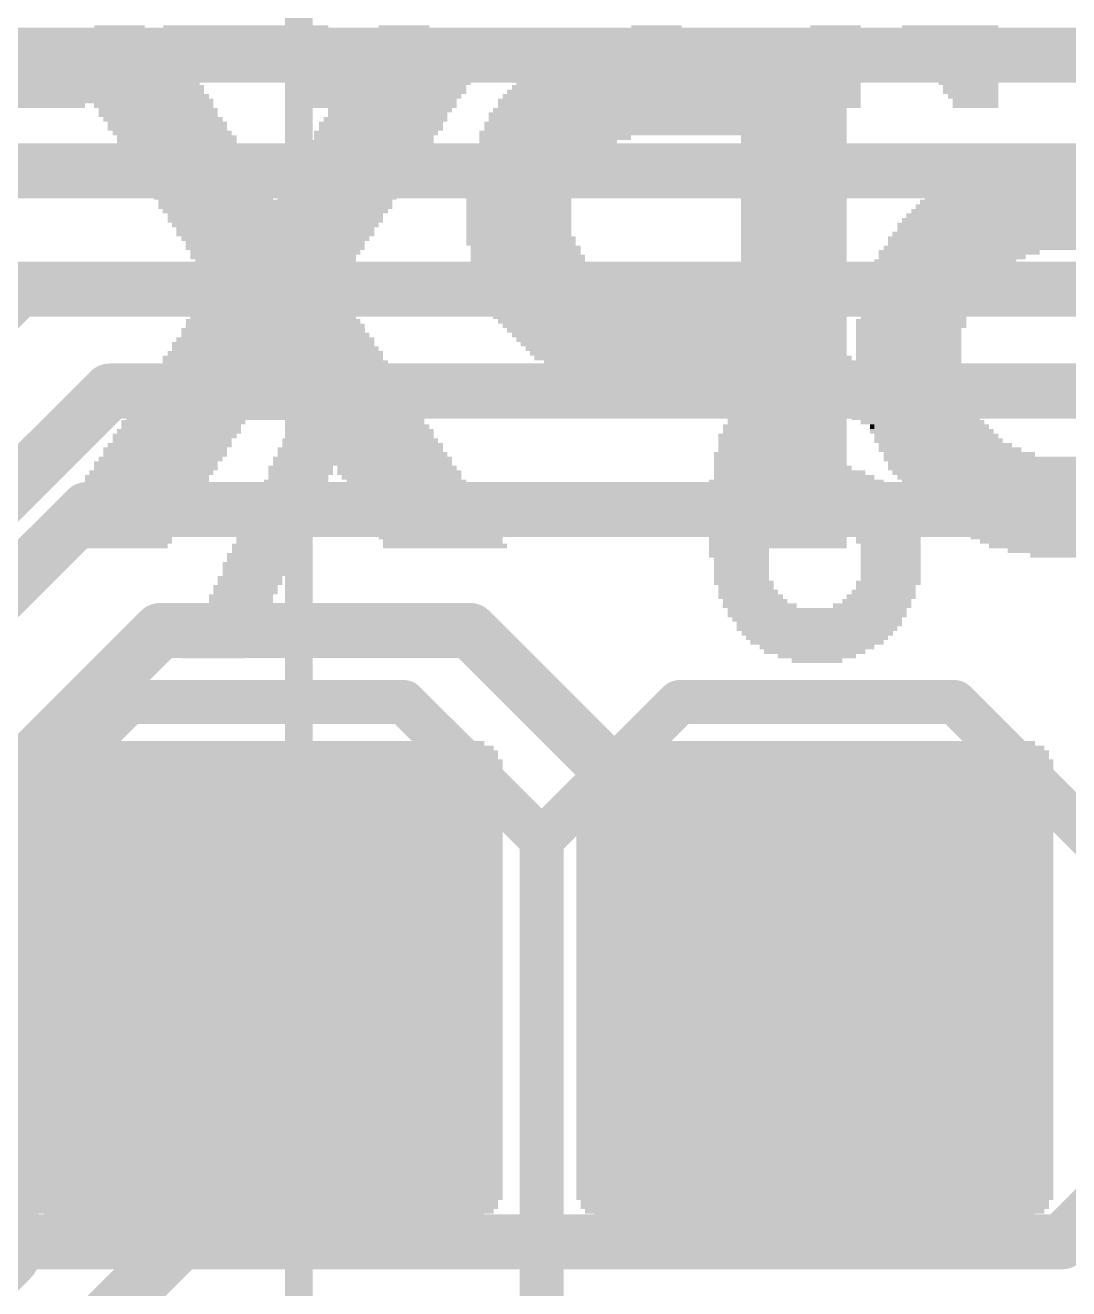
# Model space of a CAD drawing. Extents: x -0.1 to 50.9, y -0.1 to 23.
# Drawn here: x 15.4 to 20.21, y 11.26 to 17.09 of the extents above; entities that cross this region are included whole.
import ezdxf

# ---------------------------------------------------------------- set-up
doc = ezdxf.new("R2010")
doc.units = 0
for name, color, linetype in [('1', 12, 'CONTINUOUS'), ('16', 5, 'CONTINUOUS'), ('17', 110, 'CONTINUOUS'), ('200', 40, 'CONTINUOUS'), ('201', 6, 'CONTINUOUS'), ('21', 40, 'CONTINUOUS')]:
    doc.layers.add(name, color=color, linetype=linetype)

# ---------------------------------------------------------------- blocks, each defined once
blk = doc.blocks.new('ROUNDP')
at = {"const_width": 0.5}
blk.add_lwpolyline([(0, -0.25, 1), (0, 0.25, 1), (0, -0.25)], format="xyb", dxfattribs=at)
blk = doc.blocks.new('RECT')
blk.add_solid([(-0.5, -0.5), (0.5, -0.5), (-0.5, 0.5), (0.5, 0.5)])

msp = doc.modelspace()

# ---------------------------------------------------------------- linework, layer by layer
at = {"layer": '1', "const_width": 0.254}
for points in [[(14.986, 16.9545), (22.098, 16.9545)], [(15.1543, 16.4211), (22.3298, 16.4211)], [(10.287, 10.795), (15.367, 15.875)], [(15.367, 15.875), (22.549, 15.875)], [(15.7893, 15.4051), (10.0108, 9.6266)], [(22.8443, 15.4051), (15.7893, 15.4051)], [(20.1803, 11.4808), (21.3995, 12.7)], [(20.1803, 11.4808), (14.6685, 11.4808)]]:
    msp.add_lwpolyline(points, dxfattribs=at)
at = {"layer": '1', "const_width": 0.127}
for points in [[(15.367, 15.9385, 1), (15.367, 15.8115)], [(15.4119, 15.8301, 1), (15.3221, 15.9199)], [(15.7893, 15.4686, 1), (15.7893, 15.3416)], [(15.8342, 15.3602, 1), (15.7444, 15.45)], [(20.1803, 11.4173, 1), (20.1803, 11.5443)], [(20.1354, 11.5257, 1), (20.2252, 11.4359)]]:
    msp.add_lwpolyline(points, format="xyb", dxfattribs=at)
at = {"layer": '16', "const_width": 0.254}
for points in [[(14.4145, 13.589), (15.6845, 14.859)], [(15.6845, 14.859), (22.606, 14.859)], [(15.3353, 13.6143), (16.0212, 14.3002)], [(16.0212, 14.3002), (17.4498, 14.3002)], [(17.4498, 14.3002), (19.05, 12.7)], [(15.3353, 11.4047), (15.3353, 13.6143)], [(16.51, 11.8745), (16.51, 12.7)], [(16.51, 11.8745), (15.0495, 10.414)], [(15.3353, 11.4047), (14.097, 10.1665)]]:
    msp.add_lwpolyline(points, dxfattribs=at)
at = {"layer": '16', "const_width": 0.127}
for points in [[(15.6845, 14.9225, 1), (15.6845, 14.7955)], [(15.7294, 14.8141, 1), (15.6396, 14.9039)], [(16.0212, 14.3637, 1), (16.0212, 14.2367)], [(16.0661, 14.2553, 1), (15.9763, 14.3451)], [(17.4947, 14.3451, 1), (17.4049, 14.2553)], [(17.4498, 14.2367, 1), (17.4498, 14.3637)], [(15.2903, 13.6592, 1), (15.3802, 13.5694)], [(15.3987, 13.6143, 1), (15.2718, 13.6143)], [(16.5735, 12.7, 1), (16.4465, 12.7)], [(19.0051, 12.6551, 1), (19.0949, 12.7449)], [(16.5549, 11.8296, 1), (16.4651, 11.9194)], [(16.4465, 11.8745, 1), (16.5735, 11.8745)], [(15.3802, 11.3598, 1), (15.2903, 11.4496)], [(15.2718, 11.4047, 1), (15.3987, 11.4047)]]:
    msp.add_lwpolyline(points, format="xyb", dxfattribs=at)
at = {"layer": '21'}
for points, const_width in [([(16.66, 19.18), (16.66, 3.68)], 0.127), ([(15.24, 13.335), (15.875, 13.97)], 0.2032), ([(15.875, 13.97), (17.145, 13.97)], 0.2032), ([(17.145, 13.97), (17.78, 13.335)], 0.2032), ([(17.78, 13.335), (18.415, 13.97)], 0.2032), ([(18.415, 13.97), (19.685, 13.97)], 0.2032), ([(19.685, 13.97), (20.32, 13.335)], 0.2032), ([(17.78, 13.335), (17.78, 9.525)], 0.2032)]:
    msp.add_lwpolyline(points, dxfattribs=dict(at, const_width=const_width))
at = {"layer": '21', "const_width": 0.1016}
for points in [[(15.875, 14.0208, 1), (15.875, 13.9192)], [(15.9109, 13.9341, 1), (15.8391, 14.0059)], [(17.1809, 14.0059, 1), (17.1091, 13.9341)], [(17.145, 13.9192, 1), (17.145, 14.0208)], [(18.415, 14.0208, 1), (18.415, 13.9192)], [(18.4509, 13.9341, 1), (18.3791, 14.0059)], [(19.7209, 14.0059, 1), (19.6491, 13.9341)], [(19.685, 13.9192, 1), (19.685, 14.0208)], [(17.8308, 13.335, 1), (17.7292, 13.335)], [(17.7441, 13.3709, 1), (17.8159, 13.2991)], [(17.7441, 13.2991, 1), (17.8159, 13.3709)]]:
    msp.add_lwpolyline(points, format="xyb", dxfattribs=at)

# ---------------------------------------------------------------- block references
at = {"layer": '17', "xscale": 1.6764, "yscale": 1.6764}
for p in [(16.51, 12.7), (16.51, 12.7), (19.05, 12.7), (19.05, 12.7)]:
    msp.add_blockref('ROUNDP', p, dxfattribs=at)
at = {"layer": '200'}
for p, xscale, yscale in [((15.8331, 17.0815), 0.2311, 0.0213), ((16.416, 17.0815), 0.762, 0.0213), ((17.145, 17.0815), 0.2337, 0.0213), ((18.3096, 17.0815), 0.2311, 0.0213), ((19.1351, 17.0815), 0.2311, 0.0213), ((19.6634, 17.0815), 0.4445, 0.0213), ((15.8331, 17.0603), 0.2311, 0.0211), ((15.8331, 17.0392), 0.2311, 0.0211), ((15.8331, 17.018), 0.2311, 0.0213), ((16.4148, 17.018), 0.8052, 0.0213), ((16.416, 17.0603), 0.762, 0.0211), ((16.4262, 17.0392), 0.7823, 0.0211), ((17.145, 17.0603), 0.2337, 0.0211), ((17.145, 17.0392), 0.2337, 0.0211), ((17.145, 17.018), 0.2337, 0.0213), ((18.3096, 17.0603), 0.2311, 0.0211), ((18.3096, 17.0392), 0.2311, 0.0211), ((18.3096, 17.018), 0.2311, 0.0213), ((19.1351, 17.0603), 0.2311, 0.0211), ((19.1351, 17.0392), 0.2311, 0.0211), ((19.1351, 17.018), 0.2311, 0.0213), ((19.6748, 17.0603), 0.4216, 0.0211), ((19.685, 17.0392), 0.4013, 0.0211), ((19.685, 17.018), 0.4013, 0.0213), ((15.8115, 16.9545), 0.2743, 0.0213), ((15.8217, 16.9757), 0.254, 0.0211), ((15.8331, 16.9968), 0.2311, 0.0211), ((16.4148, 16.9545), 0.8458, 0.0213), ((16.4148, 16.9968), 0.8052, 0.0211), ((16.4249, 16.9757), 0.8255, 0.0211), ((17.145, 16.9968), 0.2337, 0.0211), ((17.145, 16.9757), 0.2337, 0.0211), ((17.145, 16.9545), 0.2337, 0.0213), ((18.3096, 16.9968), 0.2311, 0.0211), ((18.3096, 16.9757), 0.2311, 0.0211), ((18.3096, 16.9545), 0.2311, 0.0213), ((19.1351, 16.9968), 0.2311, 0.0211), ((19.1351, 16.9757), 0.2311, 0.0211), ((19.1351, 16.9545), 0.2311, 0.0213), ((19.6952, 16.9968), 0.381, 0.0211), ((19.7066, 16.9757), 0.3581, 0.0211), ((19.7066, 16.9545), 0.3581, 0.0213), ((15.5258, 16.9122), 0.8052, 0.0211), ((15.7899, 16.9333), 0.3175, 0.0211), ((16.1087, 16.9333), 0.2337, 0.0211), ((16.1087, 16.9122), 0.2337, 0.0211), ((16.7335, 16.9333), 0.254, 0.0211), ((16.7437, 16.9122), 0.2337, 0.0211), ((17.145, 16.9333), 0.2337, 0.0211), ((17.145, 16.9122), 0.2337, 0.0211), ((18.5534, 16.9122), 0.7188, 0.0211), ((18.3096, 16.9333), 0.2311, 0.0211), ((19.1351, 16.9333), 0.2311, 0.0211), ((19.1351, 16.9122), 0.2311, 0.0211), ((19.7168, 16.9333), 0.3378, 0.0211), ((19.7269, 16.9122), 0.3175, 0.0211), ((15.5156, 16.8698), 0.7849, 0.0211), ((15.5156, 16.8487), 0.7849, 0.0211), ((15.5258, 16.891), 0.8052, 0.0213), ((16.0871, 16.891), 0.2311, 0.0213), ((16.0871, 16.8698), 0.2311, 0.0211), ((16.0769, 16.8487), 0.2108, 0.0211), ((16.7538, 16.8698), 0.254, 0.0211), ((16.7437, 16.891), 0.2337, 0.0213), ((16.764, 16.8487), 0.2337, 0.0211), ((17.145, 16.891), 0.2337, 0.0213), ((17.145, 16.8698), 0.2337, 0.0211), ((17.145, 16.8487), 0.2337, 0.0211), ((18.5534, 16.891), 0.7188, 0.0213), ((18.5534, 16.8698), 0.7188, 0.0211), ((18.5534, 16.8487), 0.7188, 0.0211), ((19.1351, 16.891), 0.2311, 0.0213), ((19.1351, 16.8698), 0.2311, 0.0211), ((19.1351, 16.8487), 0.2311, 0.0211), ((19.7269, 16.891), 0.3175, 0.0213), ((19.7383, 16.8698), 0.2946, 0.0211), ((19.7485, 16.8487), 0.2743, 0.0211), ((15.494, 16.8063), 0.7417, 0.0211), ((15.4838, 16.7852), 0.7214, 0.0211), ((15.5042, 16.8275), 0.762, 0.0213), ((16.0553, 16.7852), 0.2134, 0.0211), ((16.0655, 16.8275), 0.2337, 0.0213), ((16.0655, 16.8063), 0.2337, 0.0211), ((16.764, 16.8275), 0.2337, 0.0213), ((16.7742, 16.8063), 0.254, 0.0211), ((16.7856, 16.7852), 0.2311, 0.0211), ((17.145, 16.8275), 0.2337, 0.0213), ((17.145, 16.8063), 0.2337, 0.0211), ((17.145, 16.7852), 0.2337, 0.0211), ((18.5534, 16.8275), 0.7188, 0.0213), ((18.5534, 16.8063), 0.7188, 0.0211), ((18.5534, 16.7852), 0.7188, 0.0211), ((19.1351, 16.8275), 0.2311, 0.0213), ((19.1351, 16.8063), 0.2311, 0.0211), ((19.1351, 16.7852), 0.2311, 0.0211), ((19.7485, 16.8275), 0.2743, 0.0213), ((19.7587, 16.8063), 0.254, 0.0211), ((19.7587, 16.7852), 0.254, 0.0211), ((15.4623, 16.764), 0.6782, 0.0213), ((15.4407, 16.7428), 0.635, 0.0211), ((15.3988, 16.7217), 0.5512, 0.0211), ((16.0236, 16.7217), 0.2311, 0.0211), ((16.0452, 16.764), 0.2337, 0.0213), ((16.0452, 16.7428), 0.2337, 0.0211), ((16.7856, 16.764), 0.2311, 0.0213), ((16.797, 16.7428), 0.254, 0.0211), ((16.8072, 16.7217), 0.2337, 0.0211), ((17.145, 16.764), 0.2337, 0.0213), ((17.145, 16.7428), 0.2337, 0.0211), ((17.145, 16.7217), 0.2337, 0.0211), ((18.5534, 16.764), 0.7188, 0.0213), ((18.5534, 16.7428), 0.7188, 0.0211), ((18.5534, 16.7217), 0.7188, 0.0211), ((19.1351, 16.764), 0.2311, 0.0213), ((19.1351, 16.7428), 0.2311, 0.0211), ((19.1351, 16.7217), 0.2311, 0.0211), ((19.7701, 16.764), 0.2311, 0.0213), ((19.7803, 16.7428), 0.2108, 0.0211), ((19.7803, 16.7217), 0.2108, 0.0211), ((19.0932, 15.5575), 0.2337, 0.0213), ((16.51, 15.5152), 0.8687, 0.0211), ((16.51, 15.494), 0.8687, 0.0213), ((19.0919, 15.494), 0.5715, 0.0213), ((19.0932, 15.5152), 0.4877, 0.0211), ((19.083, 15.5363), 0.381, 0.0211), ((16.51, 15.4728), 0.8687, 0.0211), ((16.51, 15.4517), 0.8687, 0.0211), ((19.1033, 15.4517), 0.6756, 0.0211), ((19.0932, 15.4728), 0.6147, 0.0211), ((16.51, 15.4305), 0.8687, 0.0213), ((16.51, 15.4093), 0.8687, 0.0211), ((16.51, 15.3882), 0.8687, 0.0211), ((19.0614, 15.3882), 0.7188, 0.0211), ((19.0716, 15.4093), 0.6985, 0.0211), ((19.0919, 15.4305), 0.6985, 0.0213), ((16.51, 15.367), 0.8687, 0.0213), ((16.51, 15.3458), 0.8687, 0.0211), ((16.51, 15.3247), 0.8687, 0.0211), ((19.0183, 15.3247), 0.7188, 0.0211), ((19.0398, 15.367), 0.7214, 0.0213), ((19.0284, 15.3458), 0.6985, 0.0211), ((16.4998, 15.2823), 0.8484, 0.0211), ((16.51, 15.3035), 0.8687, 0.0213), ((16.7754, 15.2612), 0.2972, 0.0211), ((18.829, 15.3035), 0.381, 0.0213), ((18.7973, 15.2823), 0.3175, 0.0211), ((18.7858, 15.2612), 0.2946, 0.0211), ((19.2621, 15.3035), 0.1905, 0.0213), ((19.2837, 15.2823), 0.1473, 0.0211), ((19.2938, 15.2612), 0.0864, 0.0211), ((16.7538, 15.2188), 0.2946, 0.0211), ((16.764, 15.24), 0.2743, 0.0213), ((18.7643, 15.24), 0.2972, 0.0213), ((18.7541, 15.2188), 0.2769, 0.0211), ((19.304, 15.24), 0.0203, 0.0213), ((16.7323, 15.1765), 0.2972, 0.0213), ((16.7221, 15.1553), 0.2769, 0.0211), ((16.7437, 15.1977), 0.2743, 0.0211), ((18.7439, 15.1977), 0.2972, 0.0211), ((18.7325, 15.1765), 0.2743, 0.0213), ((18.7325, 15.1553), 0.2743, 0.0211), ((16.6891, 15.0918), 0.2972, 0.0211), ((16.7119, 15.1342), 0.2972, 0.0211), ((16.7119, 15.113), 0.2972, 0.0213), ((18.7122, 15.113), 0.2743, 0.0213), ((18.7122, 15.0918), 0.2743, 0.0211), ((18.7223, 15.1342), 0.254, 0.0211), ((16.6687, 15.0495), 0.2972, 0.0213), ((16.6687, 15.0283), 0.2972, 0.0211), ((16.6891, 15.0707), 0.2972, 0.0211), ((18.702, 15.0495), 0.254, 0.0213), ((18.702, 15.0283), 0.254, 0.0211), ((18.7122, 15.0707), 0.2743, 0.0211), ((19.0932, 15.0283), 0.3607, 0.0211), ((19.1033, 15.0495), 0.2134, 0.0213), ((16.6484, 14.986), 0.2972, 0.0213), ((16.6586, 15.0072), 0.2769, 0.0211), ((18.9548, 14.986), 0.8052, 0.0213), ((18.702, 15.0072), 0.254, 0.0211), ((19.0919, 15.0072), 0.4445, 0.0211), ((16.6268, 14.9437), 0.2946, 0.0211), ((16.6167, 14.9225), 0.2743, 0.0213), ((16.637, 14.9648), 0.2743, 0.0211), ((18.9763, 14.9437), 0.8484, 0.0211), ((18.9649, 14.9648), 0.8255, 0.0211), ((18.9865, 14.9225), 0.8687, 0.0213), ((16.5849, 14.859), 0.2972, 0.0213), ((16.6053, 14.9013), 0.2972, 0.0211), ((16.6053, 14.8802), 0.2972, 0.0211), ((19.0081, 14.8802), 0.9119, 0.0211), ((19.0081, 14.859), 0.9119, 0.0213), ((18.9967, 14.9013), 0.889, 0.0211), ((16.5621, 14.8167), 0.2972, 0.0211), ((16.5621, 14.7955), 0.2972, 0.0213), ((16.5849, 14.8378), 0.2972, 0.0211), ((19.0183, 14.8378), 0.9322, 0.0211), ((18.7541, 14.8167), 0.4039, 0.0211), ((18.7325, 14.7955), 0.3607, 0.0213), ((19.304, 14.8167), 0.3607, 0.0211), ((19.3358, 14.7955), 0.3378, 0.0213), ((16.5418, 14.7743), 0.2972, 0.0211), ((16.5418, 14.7532), 0.2972, 0.0211), ((18.7223, 14.7743), 0.3404, 0.0211), ((18.7109, 14.7532), 0.3175, 0.0211), ((19.3459, 14.7743), 0.3175, 0.0211), ((19.3573, 14.7532), 0.2946, 0.0211), ((16.4998, 14.6897), 0.2946, 0.0211), ((16.5214, 14.732), 0.2972, 0.0213), ((16.5214, 14.7108), 0.2972, 0.0211), ((18.7007, 14.732), 0.2972, 0.0213), ((18.7007, 14.7108), 0.2972, 0.0211), ((18.6906, 14.6897), 0.2769, 0.0211), ((19.3789, 14.732), 0.2972, 0.0213), ((19.3789, 14.7108), 0.2972, 0.0211), ((19.3891, 14.6897), 0.2769, 0.0211), ((16.4782, 14.6473), 0.2972, 0.0211), ((16.4782, 14.6262), 0.2972, 0.0211), ((16.4998, 14.6685), 0.2946, 0.0213), ((18.6906, 14.6685), 0.2769, 0.0213), ((18.6906, 14.6473), 0.2769, 0.0211), ((18.702, 14.6262), 0.254, 0.0211), ((19.3891, 14.6685), 0.2769, 0.0213), ((19.3891, 14.6473), 0.2769, 0.0211), ((19.3891, 14.6262), 0.2769, 0.0211), ((16.4681, 14.605), 0.3175, 0.0213), ((16.4579, 14.5838), 0.2972, 0.0211), ((16.4579, 14.5627), 0.2972, 0.0211), ((18.702, 14.605), 0.254, 0.0213), ((18.702, 14.5838), 0.254, 0.0211), ((18.702, 14.5627), 0.254, 0.0211), ((19.3891, 14.605), 0.2769, 0.0213), ((19.3891, 14.5838), 0.2769, 0.0211), ((19.3891, 14.5627), 0.2769, 0.0211), ((16.4351, 14.5415), 0.2972, 0.0213), ((16.4351, 14.5203), 0.2972, 0.0211), ((18.702, 14.5415), 0.254, 0.0213), ((18.7122, 14.5203), 0.2743, 0.0211), ((19.3789, 14.5203), 0.2972, 0.0211), ((19.3891, 14.5415), 0.2769, 0.0213), ((16.3932, 14.4568), 0.2946, 0.0211), ((16.4148, 14.4992), 0.2972, 0.0211), ((16.4148, 14.478), 0.2972, 0.0213), ((18.7223, 14.4992), 0.254, 0.0211), ((18.7439, 14.4568), 0.2972, 0.0211), ((18.7325, 14.478), 0.2743, 0.0213), ((19.3459, 14.4568), 0.3175, 0.0211), ((19.3573, 14.478), 0.2946, 0.0213), ((19.3675, 14.4992), 0.2743, 0.0211), ((16.3728, 14.4145), 0.2946, 0.0213), ((16.3728, 14.3933), 0.2946, 0.0211), ((16.3932, 14.4357), 0.2946, 0.0211), ((18.7858, 14.4145), 0.3404, 0.0213), ((18.7643, 14.4357), 0.2972, 0.0211), ((19.0513, 14.3933), 0.8255, 0.0211), ((19.304, 14.4145), 0.3607, 0.0213), ((19.3256, 14.4357), 0.3175, 0.0211), ((16.3411, 14.3298), 0.3175, 0.0211), ((16.3614, 14.3722), 0.3175, 0.0211), ((16.3513, 14.351), 0.2972, 0.0213), ((19.0513, 14.3722), 0.8255, 0.0211), ((19.05, 14.351), 0.7823, 0.0213), ((19.0602, 14.3298), 0.762, 0.0211), ((16.3208, 14.2875), 0.3175, 0.0213), ((16.3309, 14.3087), 0.2972, 0.0211), ((19.05, 14.3087), 0.7417, 0.0211), ((19.0513, 14.2875), 0.6985, 0.0213), ((16.2979, 14.2452), 0.3175, 0.0211), ((16.2877, 14.224), 0.2972, 0.0213), ((16.3093, 14.2663), 0.2946, 0.0211), ((19.05, 14.2663), 0.6553, 0.0211), ((19.05, 14.2452), 0.6147, 0.0211), ((19.05, 14.224), 0.5283, 0.0213), ((16.2776, 14.2028), 0.3175, 0.0211), ((16.2662, 14.1817), 0.2946, 0.0211), ((19.0398, 14.2028), 0.4674, 0.0211), ((19.05, 14.1817), 0.3607, 0.0211), ((19.05, 14.1605), 0.2337, 0.0213), ((16.4998, 13.7583), 2.1184, 0.0211), ((16.4998, 13.7795), 2.032, 0.0213), ((19.0398, 13.7583), 2.1184, 0.0211), ((19.0398, 13.7795), 2.032, 0.0213), ((16.4998, 13.6948), 2.1996, 0.0211), ((16.4998, 13.7372), 2.159, 0.0211), ((16.4998, 13.716), 2.159, 0.0213), ((19.0398, 13.6948), 2.1996, 0.0211), ((19.0398, 13.7372), 2.159, 0.0211), ((19.0398, 13.716), 2.159, 0.0213), ((16.4998, 13.6737), 2.1996, 0.0211), ((16.4998, 13.6525), 2.1996, 0.0213), ((16.4998, 13.6313), 2.1996, 0.0211), ((19.0398, 13.6737), 2.1996, 0.0211), ((19.0398, 13.6525), 2.1996, 0.0213), ((19.0398, 13.6313), 2.1996, 0.0211), ((16.4998, 13.6102), 2.1996, 0.0211), ((16.4998, 13.589), 2.1996, 0.0213), ((19.0398, 13.6102), 2.1996, 0.0211), ((19.0398, 13.589), 2.1996, 0.0213), ((16.4998, 13.5678), 2.1996, 0.0211), ((16.4998, 13.5467), 2.1996, 0.0211), ((16.4998, 13.5255), 2.1996, 0.0213), ((19.0398, 13.5678), 2.1996, 0.0211), ((19.0398, 13.5467), 2.1996, 0.0211), ((19.0398, 13.5255), 2.1996, 0.0213), ((16.4998, 13.5043), 2.1996, 0.0211), ((16.4998, 13.4832), 2.1996, 0.0211), ((16.4998, 13.462), 2.1996, 0.0213), ((19.0398, 13.5043), 2.1996, 0.0211), ((19.0398, 13.4832), 2.1996, 0.0211), ((19.0398, 13.462), 2.1996, 0.0213), ((16.4998, 13.4408), 2.1996, 0.0211), ((16.4998, 13.4197), 2.1996, 0.0211), ((16.4998, 13.3985), 2.1996, 0.0213), ((19.0398, 13.4408), 2.1996, 0.0211), ((19.0398, 13.4197), 2.1996, 0.0211), ((19.0398, 13.3985), 2.1996, 0.0213), ((16.4998, 13.3773), 2.1996, 0.0211), ((16.4998, 13.3562), 2.1996, 0.0211), ((19.0398, 13.3773), 2.1996, 0.0211), ((19.0398, 13.3562), 2.1996, 0.0211), ((16.4998, 13.335), 2.1996, 0.0213), ((16.4998, 13.3138), 2.1996, 0.0211), ((16.4998, 13.2927), 2.1996, 0.0211), ((19.0398, 13.335), 2.1996, 0.0213), ((19.0398, 13.3138), 2.1996, 0.0211), ((19.0398, 13.2927), 2.1996, 0.0211), ((16.4998, 13.2715), 2.1996, 0.0213), ((16.4998, 13.2503), 2.1996, 0.0211), ((16.4998, 13.2292), 2.1996, 0.0211), ((19.0398, 13.2715), 2.1996, 0.0213), ((19.0398, 13.2503), 2.1996, 0.0211), ((19.0398, 13.2292), 2.1996, 0.0211), ((16.4998, 13.208), 2.1996, 0.0213), ((16.4998, 13.1868), 2.1996, 0.0211), ((16.4998, 13.1657), 2.1996, 0.0211), ((19.0398, 13.208), 2.1996, 0.0213), ((19.0398, 13.1868), 2.1996, 0.0211), ((19.0398, 13.1657), 2.1996, 0.0211), ((16.4998, 13.1445), 2.1996, 0.0213), ((16.4998, 13.1233), 2.1996, 0.0211), ((19.0398, 13.1445), 2.1996, 0.0213), ((19.0398, 13.1233), 2.1996, 0.0211), ((16.4998, 13.1022), 2.1996, 0.0211), ((16.4998, 13.081), 2.1996, 0.0213), ((16.4998, 13.0598), 2.1996, 0.0211), ((19.0398, 13.1022), 2.1996, 0.0211), ((19.0398, 13.081), 2.1996, 0.0213), ((19.0398, 13.0598), 2.1996, 0.0211), ((16.4998, 13.0387), 2.1996, 0.0211), ((16.4998, 13.0175), 2.1996, 0.0213), ((16.4998, 12.9963), 2.1996, 0.0211), ((19.0398, 13.0387), 2.1996, 0.0211), ((19.0398, 13.0175), 2.1996, 0.0213), ((19.0398, 12.9963), 2.1996, 0.0211), ((16.4998, 12.9752), 2.1996, 0.0211), ((16.4998, 12.954), 2.1996, 0.0213), ((16.4998, 12.9328), 2.1996, 0.0211), ((19.0398, 12.9752), 2.1996, 0.0211), ((19.0398, 12.954), 2.1996, 0.0213), ((19.0398, 12.9328), 2.1996, 0.0211), ((16.4998, 12.9117), 2.1996, 0.0211), ((16.4998, 12.8905), 2.1996, 0.0213), ((19.0398, 12.9117), 2.1996, 0.0211), ((19.0398, 12.8905), 2.1996, 0.0213), ((16.4998, 12.8693), 2.1996, 0.0211), ((16.4998, 12.8482), 2.1996, 0.0211), ((16.4998, 12.827), 2.1996, 0.0213), ((19.0398, 12.8693), 2.1996, 0.0211), ((19.0398, 12.8482), 2.1996, 0.0211), ((19.0398, 12.827), 2.1996, 0.0213), ((16.4998, 12.8058), 2.1996, 0.0211), ((16.4998, 12.7847), 2.1996, 0.0211), ((16.4998, 12.7635), 2.1996, 0.0213), ((19.0398, 12.8058), 2.1996, 0.0211), ((19.0398, 12.7847), 2.1996, 0.0211), ((19.0398, 12.7635), 2.1996, 0.0213), ((16.4998, 12.7423), 2.1996, 0.0211), ((16.4998, 12.7212), 2.1996, 0.0211), ((16.4998, 12.7), 2.1996, 0.0213), ((19.0398, 12.7423), 2.1996, 0.0211), ((19.0398, 12.7212), 2.1996, 0.0211), ((19.0398, 12.7), 2.1996, 0.0213), ((16.4998, 12.6788), 2.1996, 0.0211), ((16.4998, 12.6577), 2.1996, 0.0211), ((19.0398, 12.6788), 2.1996, 0.0211), ((19.0398, 12.6577), 2.1996, 0.0211), ((16.4998, 12.6365), 2.1996, 0.0213), ((16.4998, 12.6153), 2.1996, 0.0211), ((16.4998, 12.5942), 2.1996, 0.0211), ((19.0398, 12.6365), 2.1996, 0.0213), ((19.0398, 12.6153), 2.1996, 0.0211), ((19.0398, 12.5942), 2.1996, 0.0211), ((16.4998, 12.573), 2.1996, 0.0213), ((16.4998, 12.5518), 2.1996, 0.0211), ((16.4998, 12.5307), 2.1996, 0.0211), ((19.0398, 12.573), 2.1996, 0.0213), ((19.0398, 12.5518), 2.1996, 0.0211), ((19.0398, 12.5307), 2.1996, 0.0211), ((16.4998, 12.5095), 2.1996, 0.0213), ((16.4998, 12.4883), 2.1996, 0.0211), ((16.4998, 12.4672), 2.1996, 0.0211), ((19.0398, 12.5095), 2.1996, 0.0213), ((19.0398, 12.4883), 2.1996, 0.0211), ((19.0398, 12.4672), 2.1996, 0.0211), ((16.4998, 12.446), 2.1996, 0.0213), ((16.4998, 12.4248), 2.1996, 0.0211), ((16.4998, 12.4037), 2.1996, 0.0211), ((19.0398, 12.446), 2.1996, 0.0213), ((19.0398, 12.4248), 2.1996, 0.0211), ((19.0398, 12.4037), 2.1996, 0.0211), ((16.4998, 12.3825), 2.1996, 0.0213), ((16.4998, 12.3613), 2.1996, 0.0211), ((19.0398, 12.3825), 2.1996, 0.0213), ((19.0398, 12.3613), 2.1996, 0.0211), ((16.4998, 12.3402), 2.1996, 0.0211), ((16.4998, 12.319), 2.1996, 0.0213), ((16.4998, 12.2978), 2.1996, 0.0211), ((19.0398, 12.3402), 2.1996, 0.0211), ((19.0398, 12.319), 2.1996, 0.0213), ((19.0398, 12.2978), 2.1996, 0.0211), ((16.4998, 12.2767), 2.1996, 0.0211), ((16.4998, 12.2555), 2.1996, 0.0213), ((16.4998, 12.2343), 2.1996, 0.0211), ((19.0398, 12.2767), 2.1996, 0.0211), ((19.0398, 12.2555), 2.1996, 0.0213), ((19.0398, 12.2343), 2.1996, 0.0211), ((16.4998, 12.2132), 2.1996, 0.0211), ((16.4998, 12.192), 2.1996, 0.0213), ((16.4998, 12.1708), 2.1996, 0.0211), ((19.0398, 12.2132), 2.1996, 0.0211), ((19.0398, 12.192), 2.1996, 0.0213), ((19.0398, 12.1708), 2.1996, 0.0211), ((16.4998, 12.1497), 2.1996, 0.0211), ((16.4998, 12.1285), 2.1996, 0.0213), ((19.0398, 12.1497), 2.1996, 0.0211), ((19.0398, 12.1285), 2.1996, 0.0213), ((16.4998, 12.1073), 2.1996, 0.0211), ((16.4998, 12.0862), 2.1996, 0.0211), ((16.4998, 12.065), 2.1996, 0.0213), ((19.0398, 12.1073), 2.1996, 0.0211), ((19.0398, 12.0862), 2.1996, 0.0211), ((19.0398, 12.065), 2.1996, 0.0213), ((16.4998, 12.0438), 2.1996, 0.0211), ((16.4998, 12.0227), 2.1996, 0.0211), ((16.4998, 12.0015), 2.1996, 0.0213), ((19.0398, 12.0438), 2.1996, 0.0211), ((19.0398, 12.0227), 2.1996, 0.0211), ((19.0398, 12.0015), 2.1996, 0.0213), ((16.4998, 11.9803), 2.1996, 0.0211), ((16.4998, 11.9592), 2.1996, 0.0211), ((16.4998, 11.938), 2.1996, 0.0213), ((19.0398, 11.9803), 2.1996, 0.0211), ((19.0398, 11.9592), 2.1996, 0.0211), ((19.0398, 11.938), 2.1996, 0.0213), ((16.4998, 11.9168), 2.1996, 0.0211), ((16.4998, 11.8957), 2.1996, 0.0211), ((19.0398, 11.9168), 2.1996, 0.0211), ((19.0398, 11.8957), 2.1996, 0.0211), ((16.4998, 11.8745), 2.1996, 0.0213), ((16.4998, 11.8533), 2.1996, 0.0211), ((16.4998, 11.8322), 2.1996, 0.0211), ((19.0398, 11.8745), 2.1996, 0.0213), ((19.0398, 11.8533), 2.1996, 0.0211), ((19.0398, 11.8322), 2.1996, 0.0211), ((16.4998, 11.811), 2.1996, 0.0213), ((16.4998, 11.7898), 2.1996, 0.0211), ((16.4998, 11.7687), 2.1996, 0.0211), ((19.0398, 11.811), 2.1996, 0.0213), ((19.0398, 11.7898), 2.1996, 0.0211), ((19.0398, 11.7687), 2.1996, 0.0211), ((16.4998, 11.7475), 2.1996, 0.0213), ((16.4998, 11.7263), 2.1996, 0.0211), ((16.4998, 11.7052), 2.1996, 0.0211), ((19.0398, 11.7475), 2.1996, 0.0213), ((19.0398, 11.7263), 2.1996, 0.0211), ((19.0398, 11.7052), 2.1996, 0.0211), ((16.4998, 11.684), 2.1996, 0.0213), ((16.4998, 11.6628), 2.159, 0.0211), ((19.0398, 11.684), 2.1996, 0.0213), ((19.0398, 11.6628), 2.159, 0.0211), ((16.4998, 11.6417), 2.159, 0.0211), ((16.4998, 11.6205), 2.1184, 0.0213), ((16.4998, 11.5993), 2.032, 0.0211), ((19.0398, 11.6417), 2.159, 0.0211), ((19.0398, 11.6205), 2.1184, 0.0213), ((19.0398, 11.5993), 2.032, 0.0211)]:
    msp.add_blockref('RECT', p, dxfattribs=dict(at, xscale=xscale, yscale=yscale))
at = {"layer": '201', "rotation": 180}
for p, xscale, yscale in [((15.7899, 17.0392), 0.5715, 0.0211), ((15.8001, 17.018), 0.5512, 0.0213), ((17.2822, 17.018), 0.5944, 0.0213), ((17.3038, 17.0392), 0.5918, 0.0211), ((18.5941, 17.018), 1.1862, 0.0213), ((18.6576, 17.0392), 1.0592, 0.0211), ((15.8331, 16.9757), 0.5715, 0.0211), ((15.8217, 16.9968), 0.5486, 0.0211), ((15.8433, 16.9545), 0.5512, 0.0213), ((17.2504, 16.9545), 0.5715, 0.0213), ((17.2606, 16.9757), 0.5918, 0.0211), ((17.2707, 16.9968), 0.5715, 0.0211), ((18.5102, 16.9545), 1.3538, 0.0213), ((18.542, 16.9757), 1.2903, 0.0211), ((18.5623, 16.9968), 1.2497, 0.0211), ((15.8648, 16.9333), 0.5486, 0.0211), ((15.875, 16.9122), 0.569, 0.0211), ((17.2199, 16.9122), 0.5918, 0.0211), ((17.2301, 16.9333), 0.5715, 0.0211), ((18.4785, 16.9122), 1.4173, 0.0211), ((18.4988, 16.9333), 1.3767, 0.0211), ((15.8966, 16.8698), 0.5715, 0.0211), ((15.8852, 16.891), 0.5486, 0.0213), ((15.9068, 16.8487), 0.5512, 0.0211), ((17.1869, 16.8698), 0.5715, 0.0211), ((17.1869, 16.8487), 0.5715, 0.0211), ((17.2085, 16.891), 0.569, 0.0213), ((18.4353, 16.8487), 1.5037, 0.0211), ((18.4468, 16.8698), 1.4808, 0.0211), ((18.4569, 16.891), 1.4605, 0.0213), ((15.9271, 16.8275), 0.5512, 0.0213), ((15.9372, 16.8063), 0.5715, 0.0211), ((15.9487, 16.7852), 0.5486, 0.0211), ((17.145, 16.8063), 0.574, 0.0211), ((17.145, 16.7852), 0.574, 0.0211), ((17.1666, 16.8275), 0.5715, 0.0213), ((18.4036, 16.7852), 1.5672, 0.0211), ((18.415, 16.8063), 1.5443, 0.0211), ((18.4252, 16.8275), 1.524, 0.0213), ((15.9804, 16.7428), 0.5715, 0.0211), ((15.9703, 16.764), 0.5512, 0.0213), ((15.9906, 16.7217), 0.5512, 0.0211), ((17.1031, 16.7217), 0.5715, 0.0211), ((17.1234, 16.764), 0.5715, 0.0213), ((17.1133, 16.7428), 0.5512, 0.0211), ((18.3833, 16.7428), 1.6078, 0.0211), ((18.3833, 16.7217), 1.6078, 0.0211), ((18.3934, 16.764), 1.5875, 0.0213), ((16.0122, 16.7005), 0.5486, 0.0213), ((16.0122, 16.6793), 0.5486, 0.0211), ((16.0338, 16.6582), 0.5512, 0.0211), ((17.0599, 16.6582), 0.5715, 0.0211), ((17.0802, 16.7005), 0.5715, 0.0213), ((17.0701, 16.6793), 0.5512, 0.0211), ((18.3617, 16.6793), 1.651, 0.0211), ((18.3617, 16.6582), 1.651, 0.0211), ((18.3718, 16.7005), 1.6307, 0.0213), ((16.0541, 16.637), 0.5512, 0.0213), ((16.0541, 16.6158), 0.5512, 0.0211), ((17.0396, 16.637), 0.5715, 0.0213), ((17.0396, 16.6158), 0.5715, 0.0211), ((18.3515, 16.637), 1.6713, 0.0213), ((18.3515, 16.6158), 1.6713, 0.0211), ((16.0757, 16.5947), 0.5486, 0.0211), ((16.0973, 16.5735), 0.5512, 0.0213), ((16.0973, 16.5523), 0.5512, 0.0211), ((16.9964, 16.5523), 0.5715, 0.0211), ((17.0167, 16.5947), 0.5715, 0.0211), ((17.0066, 16.5735), 0.5512, 0.0213), ((17.8422, 16.5735), 0.6985, 0.0213), ((18.3401, 16.5947), 1.6942, 0.0211), ((17.8105, 16.5523), 0.635, 0.0211), ((18.9433, 16.5735), 0.4877, 0.0213), ((18.9433, 16.5523), 0.4877, 0.0211), ((16.1176, 16.5312), 0.5512, 0.0211), ((16.129, 16.51), 0.5283, 0.0213), ((16.1392, 16.4888), 0.5486, 0.0211), ((16.9532, 16.4888), 0.5715, 0.0211), ((16.9761, 16.5312), 0.5715, 0.0211), ((16.9647, 16.51), 0.5486, 0.0213), ((17.78, 16.5312), 0.6147, 0.0211), ((17.7584, 16.51), 0.5715, 0.0213), ((17.7483, 16.4888), 0.5512, 0.0211), ((18.9433, 16.5312), 0.4877, 0.0211), ((18.9433, 16.51), 0.4877, 0.0213), ((18.9433, 16.4888), 0.4877, 0.0211), ((20.16, 16.4888), 0.508, 0.0211), ((20.1613, 16.51), 0.2972, 0.0213), ((16.1608, 16.4677), 0.5512, 0.0211), ((16.1608, 16.4465), 0.5512, 0.0213), ((16.1811, 16.4253), 0.5512, 0.0211), ((16.9126, 16.4253), 0.5715, 0.0211), ((16.9228, 16.4465), 0.5512, 0.0213), ((16.9431, 16.4677), 0.5512, 0.0211), ((17.7165, 16.4465), 0.5283, 0.0213), ((17.7063, 16.4253), 0.508, 0.0211), ((17.7267, 16.4677), 0.5486, 0.0211), ((18.9433, 16.4677), 0.4877, 0.0211), ((18.9433, 16.4465), 0.4877, 0.0213), ((18.9433, 16.4253), 0.4877, 0.0211), ((20.1613, 16.4253), 0.8458, 0.0211), ((20.1714, 16.4465), 0.7391, 0.0213), ((20.1714, 16.4677), 0.6579, 0.0211), ((16.2027, 16.4042), 0.5486, 0.0211), ((16.2027, 16.383), 0.5486, 0.0213), ((16.8796, 16.383), 0.5512, 0.0213), ((16.9024, 16.4042), 0.5512, 0.0211), ((17.6848, 16.383), 0.5055, 0.0213), ((17.7063, 16.4042), 0.508, 0.0211), ((18.9433, 16.4042), 0.4877, 0.0211), ((18.9433, 16.383), 0.4877, 0.0213), ((20.1714, 16.383), 0.9931, 0.0213), ((20.1613, 16.4042), 0.9322, 0.0211), ((16.2243, 16.3618), 0.5512, 0.0211), ((16.2344, 16.3407), 0.5309, 0.0211), ((16.2446, 16.3195), 0.5512, 0.0213), ((16.8377, 16.3195), 0.5486, 0.0213), ((16.8592, 16.3407), 0.5512, 0.0211), ((16.8796, 16.3618), 0.5512, 0.0211), ((17.6848, 16.3618), 0.5055, 0.0211), ((17.6848, 16.3407), 0.5055, 0.0211), ((17.6746, 16.3195), 0.4851, 0.0213), ((18.9433, 16.3618), 0.4877, 0.0211), ((18.9433, 16.3407), 0.4877, 0.0211), ((18.9433, 16.3195), 0.4877, 0.0213), ((20.1613, 16.3195), 1.1862, 0.0213), ((20.1714, 16.3407), 1.1201, 0.0211), ((20.1714, 16.3618), 1.0795, 0.0211), ((16.2662, 16.2983), 0.5486, 0.0211), ((16.5519, 16.2772), 1.0795, 0.0211), ((16.5519, 16.256), 1.0795, 0.0213), ((16.8377, 16.2983), 0.5486, 0.0211), ((17.6746, 16.2983), 0.4851, 0.0211), ((17.6746, 16.2772), 0.4851, 0.0211), ((17.6746, 16.256), 0.4851, 0.0213), ((18.9433, 16.2983), 0.4877, 0.0211), ((18.9433, 16.2772), 0.4877, 0.0211), ((18.9433, 16.256), 0.4877, 0.0213), ((20.1714, 16.256), 1.3335, 0.0213), ((20.1714, 16.2772), 1.2929, 0.0211), ((20.1613, 16.2983), 1.2268, 0.0211), ((16.5519, 16.2348), 1.0389, 0.0211), ((16.5519, 16.2137), 0.9931, 0.0211), ((16.5519, 16.1925), 0.9931, 0.0213), ((17.6746, 16.2348), 0.4851, 0.0211), ((17.6746, 16.2137), 0.4851, 0.0211), ((17.6746, 16.1925), 0.4851, 0.0213), ((18.9433, 16.2348), 0.4877, 0.0211), ((18.9433, 16.2137), 0.4877, 0.0211), ((18.9433, 16.1925), 0.4877, 0.0213), ((20.1613, 16.1925), 1.4402, 0.0213), ((20.1714, 16.2137), 1.4199, 0.0211), ((20.1714, 16.2348), 1.3741, 0.0211), ((16.5519, 16.1713), 0.9525, 0.0211), ((16.5519, 16.1502), 0.9119, 0.0211), ((17.6746, 16.1713), 0.4851, 0.0211), ((17.6746, 16.1502), 0.4851, 0.0211), ((18.9433, 16.1713), 0.4877, 0.0211), ((18.9433, 16.1502), 0.4877, 0.0211), ((20.1714, 16.1502), 1.5011, 0.0211), ((20.1613, 16.1713), 1.4808, 0.0211), ((16.5519, 16.129), 0.9119, 0.0213), ((16.5519, 16.1078), 0.8661, 0.0211), ((16.5519, 16.0867), 0.8255, 0.0211), ((17.6746, 16.129), 0.4851, 0.0213), ((17.6848, 16.1078), 0.5055, 0.0211), ((17.6848, 16.0867), 0.5055, 0.0211), ((18.9433, 16.129), 0.4877, 0.0213), ((18.9433, 16.1078), 0.4877, 0.0211), ((18.9433, 16.0867), 0.4877, 0.0211), ((20.1714, 16.1078), 1.5875, 0.0211), ((20.1714, 16.0867), 1.5875, 0.0211), ((20.1714, 16.129), 1.5469, 0.0213), ((16.5519, 16.0655), 0.8255, 0.0213), ((16.5519, 16.0443), 0.7849, 0.0211), ((16.5418, 16.0232), 0.7645, 0.0211), ((17.7063, 16.0655), 0.508, 0.0213), ((17.7063, 16.0443), 0.508, 0.0211), ((17.7165, 16.0232), 0.5283, 0.0211), ((18.9433, 16.0655), 0.4877, 0.0213), ((18.9433, 16.0443), 0.4877, 0.0211), ((18.9433, 16.0232), 0.4877, 0.0211), ((19.7053, 16.0443), 0.7417, 0.0211), ((19.6736, 16.0232), 0.6782, 0.0211), ((20.1714, 16.0655), 1.6281, 0.0213), ((16.5532, 16.002), 0.7417, 0.0213), ((16.5519, 15.9808), 0.6985, 0.0211), ((16.5418, 15.9597), 0.6782, 0.0211), ((17.7165, 16.002), 0.5283, 0.0213), ((17.7267, 15.9808), 0.5486, 0.0211), ((17.7483, 15.9597), 0.5512, 0.0211), ((18.9433, 16.002), 0.4877, 0.0213), ((18.9433, 15.9808), 0.4877, 0.0211), ((18.9433, 15.9597), 0.4877, 0.0211), ((19.6418, 16.002), 0.6553, 0.0213), ((19.6215, 15.9808), 0.6147, 0.0211), ((19.5999, 15.9597), 0.5715, 0.0211), ((16.5519, 15.9385), 0.6579, 0.0213), ((16.5519, 15.9173), 0.6121, 0.0211), ((17.7584, 15.9385), 0.5715, 0.0213), ((17.78, 15.9173), 0.6147, 0.0211), ((18.9433, 15.9385), 0.4877, 0.0213), ((18.9433, 15.9173), 0.4877, 0.0211), ((19.5796, 15.9385), 0.5715, 0.0213), ((19.5682, 15.9173), 0.5486, 0.0211), ((16.5405, 15.8538), 0.635, 0.0211), ((16.5519, 15.8962), 0.6121, 0.0211), ((16.5418, 15.875), 0.5918, 0.0213), ((17.8422, 15.875), 0.6985, 0.0213), ((17.8105, 15.8962), 0.635, 0.0211), ((18.3515, 15.8538), 1.6713, 0.0211), ((18.9433, 15.8962), 0.4877, 0.0211), ((18.9433, 15.875), 0.4877, 0.0213), ((19.5364, 15.8538), 0.5309, 0.0211), ((19.5466, 15.8962), 0.5512, 0.0211), ((19.5466, 15.875), 0.5512, 0.0213), ((16.5418, 15.7903), 0.7188, 0.0211), ((16.5418, 15.8115), 0.6782, 0.0213), ((16.5519, 15.8327), 0.6579, 0.0211), ((18.3515, 15.8327), 1.6713, 0.0211), ((18.3617, 15.8115), 1.651, 0.0213), ((18.3617, 15.7903), 1.651, 0.0211), ((19.5148, 15.8327), 0.5283, 0.0211), ((19.5148, 15.8115), 0.5283, 0.0213), ((19.5047, 15.7903), 0.508, 0.0211), ((16.5418, 15.7268), 0.8052, 0.0211), ((16.5418, 15.748), 0.7645, 0.0213), ((16.5532, 15.7692), 0.7417, 0.0211), ((18.3718, 15.7692), 1.6307, 0.0211), ((18.3718, 15.748), 1.6307, 0.0213), ((18.3833, 15.7268), 1.6078, 0.0211), ((19.4843, 15.7268), 0.508, 0.0211), ((19.5047, 15.7692), 0.508, 0.0211), ((19.4945, 15.748), 0.4877, 0.0213), ((16.5418, 15.6845), 0.8458, 0.0213), ((16.5519, 15.7057), 0.8255, 0.0211), ((18.3934, 15.7057), 1.5875, 0.0211), ((18.4036, 15.6845), 1.5672, 0.0213), ((19.4843, 15.7057), 0.508, 0.0211), ((19.4729, 15.6845), 0.4851, 0.0213), ((16.5418, 15.621), 0.9322, 0.0213), ((16.5519, 15.6422), 0.9119, 0.0211), ((16.5519, 15.6633), 0.8661, 0.0211), ((18.415, 15.6633), 1.5443, 0.0211), ((18.4252, 15.6422), 1.524, 0.0211), ((18.4353, 15.621), 1.5037, 0.0213), ((19.4729, 15.6633), 0.4851, 0.0211), ((19.4729, 15.6422), 0.4851, 0.0211), ((19.4729, 15.621), 0.4851, 0.0213), ((16.5405, 15.5575), 1.016, 0.0213), ((16.5519, 15.5787), 0.9931, 0.0211), ((16.5519, 15.5998), 0.9525, 0.0211), ((18.4468, 15.5998), 1.4808, 0.0211), ((18.4569, 15.5787), 1.4605, 0.0211), ((18.4671, 15.5575), 1.4402, 0.0213), ((19.4729, 15.5998), 0.4851, 0.0211), ((19.4729, 15.5787), 0.4851, 0.0211), ((19.4729, 15.5575), 0.4851, 0.0213), ((16.5418, 15.494), 1.0998, 0.0213), ((16.5519, 15.5152), 1.0795, 0.0211), ((16.5519, 15.5363), 1.0389, 0.0211), ((18.4887, 15.5363), 1.397, 0.0211), ((18.5102, 15.5152), 1.3538, 0.0211), ((18.5306, 15.494), 1.3132, 0.0213), ((19.4729, 15.5363), 0.4851, 0.0211), ((19.4729, 15.5152), 0.4851, 0.0211), ((19.4729, 15.494), 0.4851, 0.0213), ((16.2446, 15.4517), 0.5512, 0.0211), ((16.2662, 15.4728), 0.5486, 0.0211), ((16.8377, 15.4728), 0.5486, 0.0211), ((16.8592, 15.4517), 0.5512, 0.0211), ((18.5522, 15.4728), 1.27, 0.0211), ((18.5839, 15.4517), 1.2065, 0.0211), ((19.4729, 15.4728), 0.4851, 0.0211), ((19.4843, 15.4517), 0.508, 0.0211), ((16.2141, 15.3882), 0.5715, 0.0211), ((16.2344, 15.4305), 0.5715, 0.0213), ((16.2243, 15.4093), 0.5512, 0.0211), ((16.8592, 15.4305), 0.5512, 0.0213), ((16.8796, 15.4093), 0.5512, 0.0211), ((16.891, 15.3882), 0.5283, 0.0211), ((18.6157, 15.4305), 1.143, 0.0213), ((18.6792, 15.4093), 1.016, 0.0211), ((18.9433, 15.3882), 0.4877, 0.0211), ((19.4945, 15.4305), 0.4877, 0.0213), ((19.4945, 15.4093), 0.4877, 0.0211), ((19.4945, 15.3882), 0.4877, 0.0211), ((16.1709, 15.3247), 0.5715, 0.0211), ((16.1912, 15.367), 0.5715, 0.0213), ((16.1811, 15.3458), 0.5512, 0.0211), ((16.9024, 15.367), 0.5512, 0.0213), ((16.9228, 15.3458), 0.5512, 0.0211), ((16.9329, 15.3247), 0.5309, 0.0211), ((18.9433, 15.367), 0.4877, 0.0213), ((18.9433, 15.3458), 0.4877, 0.0211), ((18.9433, 15.3247), 0.4877, 0.0211), ((19.5047, 15.367), 0.508, 0.0213), ((19.5047, 15.3458), 0.508, 0.0211), ((19.525, 15.3247), 0.508, 0.0211), ((16.1277, 15.2612), 0.5715, 0.0211), ((16.1506, 15.2823), 0.5715, 0.0211), ((16.1608, 15.3035), 0.5512, 0.0213), ((16.9431, 15.3035), 0.5512, 0.0213), ((16.9647, 15.2823), 0.5486, 0.0211), ((16.9647, 15.2612), 0.5486, 0.0211), ((18.9433, 15.3035), 0.4877, 0.0213), ((18.9433, 15.2823), 0.4877, 0.0211), ((18.9433, 15.2612), 0.4877, 0.0211), ((19.5364, 15.2823), 0.5309, 0.0211), ((19.525, 15.3035), 0.508, 0.0213), ((19.5466, 15.2612), 0.5512, 0.0211), ((16.1074, 15.2188), 0.5715, 0.0211), ((16.1176, 15.24), 0.5512, 0.0213), ((16.9863, 15.24), 0.5512, 0.0213), ((17.0066, 15.2188), 0.5512, 0.0211), ((18.9433, 15.24), 0.4877, 0.0213), ((18.9433, 15.2188), 0.4877, 0.0211), ((19.5796, 15.2188), 0.5715, 0.0211), ((19.5682, 15.24), 0.5486, 0.0213), ((16.0642, 15.1553), 0.5715, 0.0211), ((16.0871, 15.1977), 0.5715, 0.0211), ((16.0757, 15.1765), 0.5486, 0.0213), ((17.0066, 15.1977), 0.5512, 0.0211), ((17.0282, 15.1765), 0.5486, 0.0213), ((17.0497, 15.1553), 0.5512, 0.0211), ((18.9433, 15.1977), 0.4877, 0.0211), ((18.9433, 15.1765), 0.4877, 0.0213), ((18.9433, 15.1553), 0.4877, 0.0211), ((19.5999, 15.1977), 0.5715, 0.0211), ((19.6101, 15.1765), 0.5918, 0.0213), ((19.6418, 15.1553), 0.6147, 0.0211), ((16.0236, 15.0918), 0.5715, 0.0211), ((16.0439, 15.1342), 0.5715, 0.0211), ((16.0439, 15.113), 0.5715, 0.0213), ((17.0497, 15.1342), 0.5512, 0.0211), ((17.0701, 15.113), 0.5512, 0.0213), ((17.0802, 15.0918), 0.5715, 0.0211), ((18.9433, 15.1342), 0.4877, 0.0211), ((18.9433, 15.113), 0.4877, 0.0213), ((18.9433, 15.0918), 0.4877, 0.0211), ((19.6634, 15.1342), 0.6579, 0.0211), ((20.1714, 15.0918), 1.6281, 0.0211), ((19.7066, 15.113), 0.6985, 0.0213), ((15.9804, 15.0283), 0.5715, 0.0211), ((16.0007, 15.0707), 0.5715, 0.0211), ((16.0007, 15.0495), 0.5715, 0.0213), ((17.0917, 15.0707), 0.5486, 0.0211), ((17.1133, 15.0495), 0.5512, 0.0213), ((17.1234, 15.0283), 0.5715, 0.0211), ((18.9433, 15.0707), 0.4877, 0.0211), ((18.9433, 15.0495), 0.4877, 0.0213), ((18.9433, 15.0283), 0.4877, 0.0211), ((20.1714, 15.0707), 1.5875, 0.0211), ((20.1714, 15.0495), 1.5875, 0.0213), ((20.1714, 15.0283), 1.5469, 0.0211), ((15.9601, 15.0072), 0.5715, 0.0211), ((15.9601, 14.986), 0.5715, 0.0213), ((17.1336, 15.0072), 0.5512, 0.0211), ((17.1564, 14.986), 0.5512, 0.0213), ((18.9433, 15.0072), 0.4877, 0.0211), ((18.9433, 14.986), 0.4877, 0.0213), ((20.1714, 15.0072), 1.5011, 0.0211), ((20.1816, 14.986), 1.4808, 0.0213), ((15.9169, 14.9225), 0.5715, 0.0213), ((15.9372, 14.9648), 0.5715, 0.0211), ((15.9372, 14.9437), 0.5715, 0.0211), ((17.1564, 14.9648), 0.5512, 0.0211), ((17.1768, 14.9437), 0.5512, 0.0211), ((17.1869, 14.9225), 0.5715, 0.0213), ((18.9433, 14.9648), 0.4877, 0.0211), ((18.9433, 14.9437), 0.4877, 0.0211), ((18.9433, 14.9225), 0.4877, 0.0213), ((20.1714, 14.9437), 1.4199, 0.0211), ((20.1816, 14.9648), 1.4402, 0.0211), ((20.1714, 14.9225), 1.3741, 0.0213), ((15.875, 14.859), 0.569, 0.0213), ((15.8966, 14.9013), 0.5715, 0.0211), ((15.8966, 14.8802), 0.5715, 0.0211), ((17.1983, 14.9013), 0.5486, 0.0211), ((17.2187, 14.8802), 0.5486, 0.0211), ((17.2301, 14.859), 0.5715, 0.0213), ((18.9433, 14.9013), 0.4877, 0.0211), ((18.9433, 14.8802), 0.4877, 0.0211), ((18.9433, 14.859), 0.4877, 0.0213), ((20.1714, 14.9013), 1.3335, 0.0211), ((20.1714, 14.8802), 1.2929, 0.0211), ((20.1816, 14.859), 1.2268, 0.0213), ((15.8331, 14.7955), 0.5715, 0.0213), ((15.8534, 14.8378), 0.5715, 0.0211), ((15.8534, 14.8167), 0.5715, 0.0211), ((17.2402, 14.8378), 0.5512, 0.0211), ((17.2606, 14.8167), 0.5512, 0.0211), ((17.2707, 14.7955), 0.5715, 0.0213), ((18.9433, 14.8378), 0.4877, 0.0211), ((18.9433, 14.8167), 0.4877, 0.0211), ((18.9433, 14.7955), 0.4877, 0.0213), ((20.1816, 14.8378), 1.1862, 0.0211), ((20.1714, 14.8167), 1.1201, 0.0211), ((20.1714, 14.7955), 1.0795, 0.0213), ((15.8102, 14.7532), 0.5715, 0.0211), ((15.8217, 14.7743), 0.5944, 0.0211), ((17.2822, 14.7743), 0.5486, 0.0211), ((17.2936, 14.7532), 0.5715, 0.0211), ((18.9433, 14.7743), 0.4877, 0.0211), ((18.9433, 14.7532), 0.4877, 0.0211), ((20.1714, 14.7743), 0.9931, 0.0211), ((20.1816, 14.7532), 0.9322, 0.0211), ((15.7582, 14.6897), 0.5944, 0.0211), ((15.7797, 14.7108), 0.5918, 0.0211), ((15.7899, 14.732), 0.5715, 0.0213), ((17.3139, 14.732), 0.5715, 0.0213), ((17.3342, 14.6897), 0.5715, 0.0211), ((17.3241, 14.7108), 0.5512, 0.0211), ((18.9433, 14.732), 0.4877, 0.0213), ((18.9433, 14.7108), 0.4877, 0.0211), ((18.9433, 14.6897), 0.4877, 0.0211), ((20.1828, 14.732), 0.8484, 0.0213), ((20.1714, 14.7108), 0.7391, 0.0211), ((20.1714, 14.6897), 0.6579, 0.0211), ((20.1828, 14.6685), 0.508, 0.0213), ((20.1816, 14.6473), 0.2972, 0.0211)]:
    msp.add_blockref('RECT', p, dxfattribs=dict(at, xscale=xscale, yscale=yscale))

doc.saveas('drawing.dxf')
